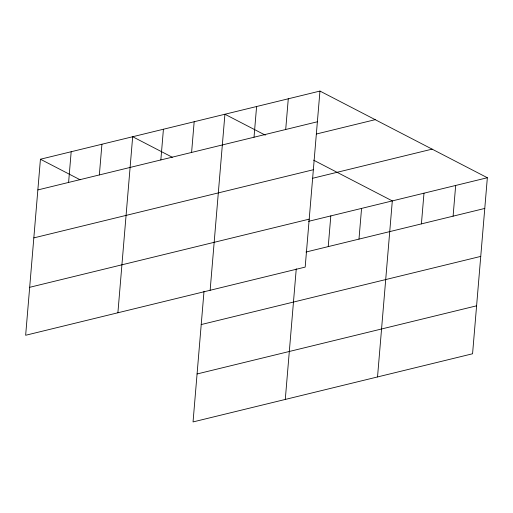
<?xml version="1.0" encoding="UTF-8"?>
<svg xmlns="http://www.w3.org/2000/svg" width="513" height="513" viewBox="0 0 513 513"><rect width="100%" height="100%" fill="white"/><g stroke="black" fill="none" stroke-linecap="round" stroke-linejoin="round"><path stroke-width="0.77" d="M40.431 159.229L25.65 335.265L305.177 267.1L319.958 91.07L40.431 159.229L80.092 179.762M68.601 182.436L71.179 151.733M99.349 174.939L101.927 144.236M117.894 312.77L132.675 136.74L172.336 157.273M160.845 159.941L163.423 129.244M191.593 152.444L194.171 121.741M204.014 291.294L193.042 421.93L472.569 353.771L487.35 177.735L319.958 91.07M210.138 290.275L224.918 114.245L265.285 135.143M254.018 137.221L256.596 106.518M285.703 129.494L288.28 98.797M285.286 399.435L296.257 268.806M328.237 246.606L330.814 215.909M358.985 239.109L361.562 208.413M377.53 376.946L392.31 200.91L313.597 160.159M421.41 223.886L423.988 193.189M453.094 216.165L455.672 185.462M37.853 189.932L317.38 121.773M316.476 133.989L375.195 119.67M33.826 237.891L313.353 169.732M312.475 178.312L432.113 149.136M29.677 287.306L309.204 219.141M308.525 221.34L487.35 177.735M305.947 252.043L484.772 208.438M201.218 324.556L480.745 256.397M197.069 373.971L476.596 305.812"/></g></svg>
